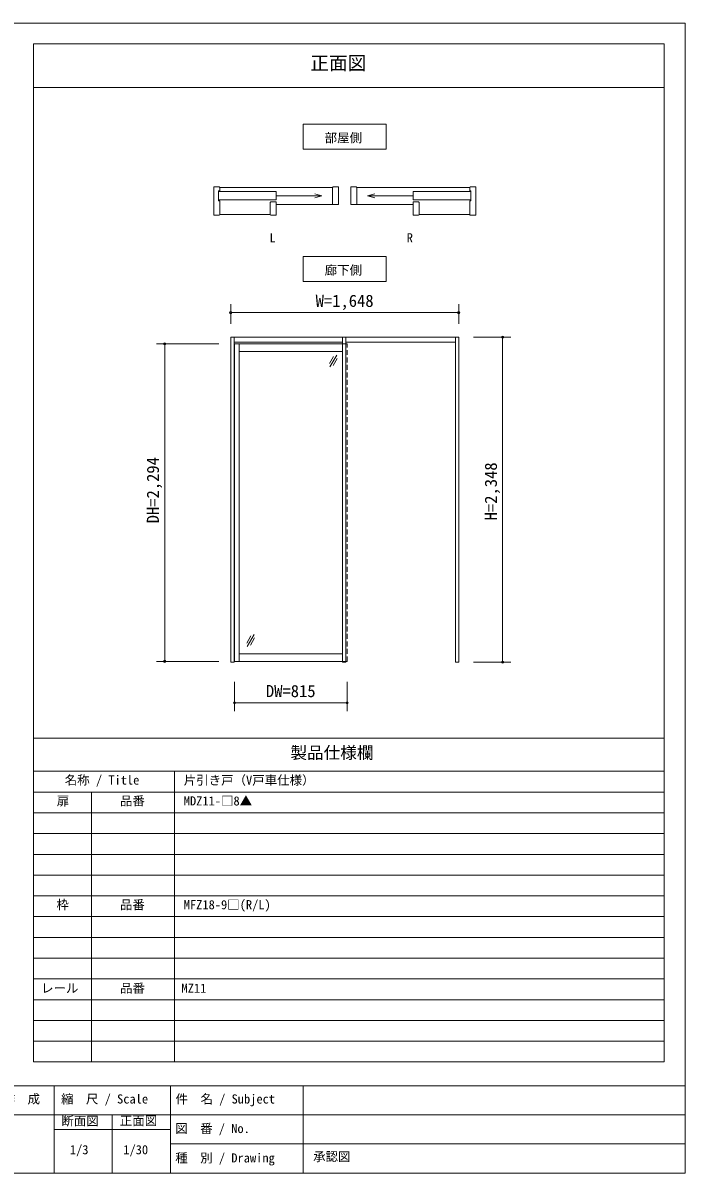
# Model space of a CAD drawing. Units: millimetres on the paper, enlarged 5 times, with parts at other scales. Extents: x -992 to 1008, y -685 to 700.
# Drawn here: x 210 to 1008, y -685 to 700 of the extents above; entities that cross this region are included whole.
import ezdxf
from ezdxf.enums import TextEntityAlignment as Align

# ---------------------------------------------------------------- set-up
doc = ezdxf.new("R2010")
doc.units = ezdxf.units.MM
doc.header["$LTSCALE"] = 5
doc.header["$PDMODE"] = 32
doc.header["$PDSIZE"] = 2.5
doc.linetypes.add('DASHED1', pattern=[1.8, 1.2, -0.6])
for name, color, linetype, lineweight in [('1-0_H-SYM', 7, 'Continuous', 20), ('1-1_0', 7, 'Continuous', 20), ('3-0', 7, 'Continuous', 20)]:
    doc.layers.add(name, color=color, linetype=linetype, lineweight=lineweight)
doc.styles.add('ＭＳ ゴシック', font='')
doc.styles.get('ＭＳ ゴシック').set_extended_font_data('MS Gothic')

msp = doc.modelspace()

# ---------------------------------------------------------------- linework, layer by layer
at = {"layer": '1-0_H-SYM'}
for p, q in [((222.5, -161.25), (222.5, 675)), ((222.5, -201.25), (982.5, -201.25))]:
    msp.add_line(p, q, dxfattribs=at)
at = {"layer": '1-1_0'}
for p, q in [((982.5, 675), (222.5, 675)), ((982.5, -551.25), (982.5, 675)), ((222.5, 622.5), (982.5, 622.5)), ((982.5, -161.25), (982.5, 622.5)), ((222.5, -551.25), (222.5, -161.25)), ((222.5, -161.25), (982.5, -161.25)), ((222.5, -161.25), (982.5, -161.25)), ((392.5, -551.25), (392.5, -201.25)), ((222.5, -226.25), (982.5, -226.25)), ((292.5, -551.25), (292.5, -226.25)), ((222.5, -251.25), (982.5, -251.25)), ((222.5, -276.25), (982.5, -276.25)), ((222.5, -301.25), (982.5, -301.25)), ((222.5, -326.25), (982.5, -326.25)), ((222.5, -351.25), (982.5, -351.25)), ((222.5, -376.25), (982.5, -376.25)), ((222.5, -401.25), (982.5, -401.25)), ((222.5, -426.25), (982.5, -426.25)), ((222.5, -451.25), (982.5, -451.25)), ((222.5, -476.25), (982.5, -476.25)), ((222.5, -501.25), (982.5, -501.25)), ((222.5, -526.25), (982.5, -526.25)), ((222.5, -551.25), (982.5, -551.25)), ((1007.5, -580), (-992.5, -580)), ((247.5, -580), (247.5, -685)), ((387.5, -580), (387.5, -685)), ((547.5, -580), (547.5, -685)), ((1007.5, -615), (-587.5, -615)), ((317.5, -615), (317.5, -685)), ((387.5, -632.5), (247.5, -632.5)), ((1007.5, -650), (387.5, -650))]:
    msp.add_line(p, q, dxfattribs=at)
msp.add_lwpolyline([(-992.5, -685), (1007.5, -685), (1007.5, 700), (-992.5, 700)], close=True, dxfattribs=at)
msp.add_lwpolyline([(222.5, -161.25), (222.5, 622.5), (982.5, 622.5)], dxfattribs=at)
at = {"layer": '3-0'}
for p, q in [((446.179, 502.594), (439.729, 502.594)), ((439.729, 468.394), (439.729, 502.594)), ((446.929, 501.694), (582.829, 501.694)), ((582.829, 501.844), (582.829, 481.294)), ((590.029, 481.294), (590.029, 502.594)), ((605.029, 481.294), (605.029, 502.594)), ((612.229, 501.844), (612.229, 481.294)), ((748.129, 501.694), (612.229, 501.694)), ((748.879, 502.594), (755.329, 502.594)), ((755.329, 468.394), (755.329, 502.594)), ((445.429, 497.794), (445.429, 486.019)), ((446.929, 497.794), (445.429, 497.794)), ((445.429, 496.894), (514.935, 496.894)), ((514.935, 486.994), (445.429, 486.994)), ((445.429, 486.019), (446.929, 486.019)), ((514.935, 496.894), (514.935, 486.994)), ((514.935, 491.944), (570.104, 491.944)), ((570.104, 491.944), (561.41, 494.273)), ((570.104, 491.944), (561.41, 489.614)), ((624.955, 491.944), (633.648, 494.273)), ((624.955, 491.944), (633.648, 489.614)), ((680.124, 491.944), (624.955, 491.944)), ((749.629, 496.894), (680.124, 496.894)), ((680.124, 496.894), (680.124, 486.994)), ((680.124, 486.994), (749.629, 486.994)), ((748.129, 497.794), (749.629, 497.794)), ((749.629, 486.019), (748.129, 486.019)), ((749.629, 497.794), (749.629, 486.019)), ((514.935, 468.394), (514.935, 484.594)), ((514.935, 481.294), (590.029, 481.294)), ((680.124, 481.294), (605.029, 481.294)), ((680.124, 468.394), (680.124, 484.594)), ((446.179, 468.394), (439.729, 468.394)), ((446.929, 469.294), (507.735, 469.294)), ((748.129, 469.294), (687.324, 469.294)), ((748.879, 468.394), (755.329, 468.394)), ((460.212, 321.662), (464.212, 321.662)), ((460.212, -69.671), (460.212, 321.662)), ((464.212, 321.662), (464.212, -69.671)), ((594.712, 321.662), (464.212, 321.662)), ((594.712, -69.671), (594.712, 321.662)), ((594.712, 321.662), (598.712, 321.662)), ((598.712, 321.662), (598.712, -69.671)), ((734.878, 321.662), (598.712, 321.662)), ((730.878, -69.671), (730.878, 321.662)), ((734.878, 321.662), (734.878, -69.671)), ((594.712, 315.662), (464.212, 315.662)), ((464.712, 313.662), (594.712, 313.662)), ((464.712, 313.662), (464.712, -68.838)), ((470.545, 313.662), (470.545, -68.838)), ((594.712, -68.838), (594.712, 313.662)), ((598.712, 315.662), (730.878, 315.662)), ((470.545, 304.496), (594.712, 304.496)), ((584.13, 298.504), (579.13, 289.843)), ((587.962, 300.14), (579.628, 285.707)), ((588.46, 296.004), (583.46, 287.343)), ((484.662, -38.084), (479.662, -46.745)), ((488.494, -36.448), (480.161, -50.881)), ((488.992, -40.584), (483.992, -49.245)), ((464.712, -68.838), (594.712, -68.838)), ((470.545, -59.671), (594.712, -59.671)), ((464.212, -69.671), (460.212, -69.671)), ((598.712, -69.671), (594.712, -69.671)), ((734.878, -69.671), (730.878, -69.671))]:
    msp.add_line(p, q, dxfattribs=at)
at = {"layer": '3-0', "color": 4, "lineweight": 9}
for p, q in [((460.212, 361.214), (460.212, 337.784)), ((734.878, 361.214), (734.878, 337.784)), ((460.212, 351.214), (734.878, 351.214)), ((797.797, 321.662), (752.767, 321.662)), ((787.797, 321.662), (787.797, -69.671)), ((370.687, 313.662), (446.014, 313.662)), ((380.687, -68.838), (380.687, 313.662)), ((370.687, -68.838), (446.014, -68.838)), ((797.797, -69.671), (752.767, -69.671)), ((464.712, -128.792), (464.712, -93.275)), ((600.545, -128.792), (600.545, -93.275)), ((464.712, -118.792), (600.545, -118.792))]:
    msp.add_line(p, q, dxfattribs=at)
at = {"layer": '3-0', "linetype": 'DASHED1'}
for p, q in [((594.712, 313.662), (600.545, 313.662)), ((600.545, -68.838), (600.545, 313.662)), ((594.712, -68.838), (600.545, -68.838))]:
    msp.add_line(p, q, dxfattribs=at)
at = {"layer": '3-0'}
for points in [[(547.529, 577.966), (647.529, 577.966), (647.529, 547.966), (547.529, 547.966)], [(547.529, 388.623), (647.529, 388.623), (647.529, 418.623), (547.529, 418.623)]]:
    msp.add_lwpolyline(points, close=True, dxfattribs=at)
for points in [[(446.179, 502.594), (446.929, 501.844), (446.929, 497.794)], [(582.829, 501.844), (583.579, 502.594), (590.029, 502.594)], [(612.229, 501.844), (611.479, 502.594), (605.029, 502.594)], [(748.879, 502.594), (748.129, 501.844), (748.129, 497.794)], [(446.179, 468.394), (446.929, 469.144), (446.929, 486.019)], [(748.879, 468.394), (748.129, 469.144), (748.129, 486.019)], [(507.735, 469.144), (507.735, 483.844), (508.485, 484.594), (514.935, 484.594)], [(687.324, 469.144), (687.324, 483.844), (686.574, 484.594), (680.124, 484.594)], [(507.735, 469.144), (508.485, 468.394), (514.935, 468.394)], [(687.324, 469.144), (686.574, 468.394), (680.124, 468.394)]]:
    msp.add_lwpolyline(points, dxfattribs=at)
at = {"layer": '3-0', "color": 4}
for p in [(460.212, 351.214), (734.878, 351.214), (787.797, 321.662), (380.687, 313.662), (380.687, -68.838), (787.797, -69.671), (464.712, -118.792), (600.545, -118.792)]:
    msp.add_point(p, dxfattribs=at)

# ---------------------------------------------------------------- texts
at = {"layer": '1-1_0', "style": 'ＭＳ ゴシック'}
for s, height, p in [('正面図', 16.5, (556.119, 638.489)), ('製品仕様欄', 14.66, (532.198, -190.536)), ('名称 / Title', 11, (260.32, -220.528)), ('片引き戸（V戸車仕様）', 11, (403.667, -220.682)), ('扉', 11, (250.667, -245.682)), ('品番', 11, (326.833, -245.682)), ('MDZ11-□8▲', 11, (403.667, -245.682)), ('枠', 11, (250.333, -370.682)), ('品番', 11, (326.833, -370.682)), ('MFZ18-9□(R/L)', 11, (403.667, -370.682)), ('レール', 11, (231.825, -471.18)), ('品番', 11, (326.875, -471.25)), ('MZ11', 11, (400.928, -471.25)), ('作\u3000成', 11, (185.583, -604.606)), ('縮\u3000尺 / Scale', 11, (255.842, -604.606)), ('件\u3000名 / Subject', 11, (393.805, -604.618)), ('断面図', 11, (256.272, -631.073)), ('正面図', 11, (326.67, -630.718)), ('図\u3000番 / No.', 11, (393.387, -640.175)), ('1/3', 11, (266.458, -665.724)), ('1/30', 11, (330.833, -665.724)), ('種\u3000別 / Drawing', 11, (393.472, -675.643)), ('承認図', 11, (559.516, -674.048))]:
    msp.add_text(s, height=height, dxfattribs=at).set_placement(p, align=Align.BOTTOM_LEFT)
at = {"layer": '3-0', "style": 'ＭＳ ゴシック'}
for s, height, p in [('部屋側', 11, (573.399, 552.966)), ('L', 11, (506.959, 432.523)), ('R', 11, (672.259, 432.523)), ('廊下側', 11, (573.399, 393.623)), ('W=1,648', 14.66, (562.545, 353.714)), ('DW=815', 14.66, (502.628, -116.292))]:
    msp.add_text(s, height=height, dxfattribs=at).set_placement(p, align=Align.BOTTOM_LEFT)
for s, p in [('DH=2,294', (378.187, 97.412)), ('H=2,348', (785.297, 100.996))]:
    msp.add_text(s, height=14.66, rotation=90, dxfattribs=at).set_placement(p, align=Align.BOTTOM_LEFT)

doc.saveas('drawing.dxf')
